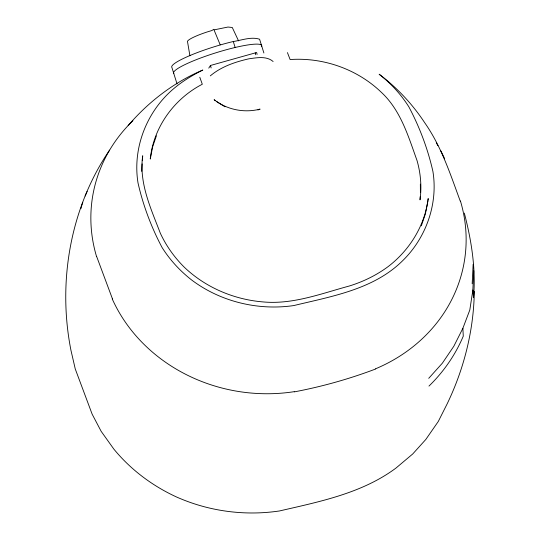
<?xml version="1.0" encoding="UTF-8"?>
<svg xmlns="http://www.w3.org/2000/svg" width="540" height="540" viewBox="0 0 540 540"><rect width="100%" height="100%" fill="white"/><g stroke="black" fill="none" stroke-linecap="round" stroke-linejoin="round"><path stroke-width="0.81" d="M428.72 378.338L442.355 363.184L453.836 346.228L462.881 328.273L469.793 310.041L472.817 290.513L473.789 270.722M141.737 171.369L142.114 163.89M142.283 160.562L142.715 155.783C138.807 182.972 150.883 208.467 160.306 233.152C166.165 245.849 174.339 257.31 184.241 267.165C205.497 287.51 233.955 299.558 263.189 301.934C292.829 304.661 321.098 293.652 349.171 286.045C362.975 281.819 376.049 275.447 387.713 266.915C409.442 250.513 424.845 225.72 428.207 198.544L428.004 200.07M420.194 196.553L420.026 199.861C421.814 186.685 420.687 173.259 417.015 160.502C408.26 136.208 400.66 109.998 380.963 91.962C356.981 69.046 323.123 57.227 290.115 59.549L287.435 52.603M420.404 192.416L420.356 184.147M472.176 283.784L473.155 264.263M474.309 291.438C473.749 330.48 463.948 369.185 446.965 404.244L438.291 421.463L425.817 439.459L412.722 453.971L396.016 468.032C362.09 493.304 319.559 501.694 279.2 511.022L278.35 511.117C244.613 515.95 209.743 511.326 178.45 497.819L177.667 497.509C153.09 486.412 130.984 470.002 113.859 449.118L101.183 431.365L92.138 414.153L75.269 368.995L70.949 350.298C57.463 282.002 70.207 207.995 109.573 150.127M472.817 290.513L472.898 290.048L473.486 297.716C476.071 269.224 471.494 240.644 464.326 213.104M425.54 213.097L427.896 200.833M156.391 135.81L152.624 146.833L150.275 159.037C153.428 127.298 174.177 98.746 202.311 84.24L199.793 77.254M421.328 225.788L425.385 213.914M208.751 68.128L210.492 65.468L256.635 52.515L257.114 54.371M128.156 125.577C148.453 101.837 173.961 82.222 202.804 70.045C190.458 76.241 178.646 83.538 168.669 93.224C144.97 116.093 132.692 150.269 138.017 182.945C143.08 205.362 151.315 227.259 162.101 247.55C170.006 260.064 180.117 271.006 191.781 280.098C220.651 301.759 258.181 310.777 293.814 305.559C331.614 296.406 373.322 289.481 402.253 261.103C425.952 238.235 438.23 204.059 432.905 171.383C427.842 148.972 419.607 127.069 408.82 106.785C400.916 94.264 390.805 83.322 379.141 74.23C397.055 87.629 412.526 104.207 424.811 122.891C441.382 146.529 450.353 174.238 460.229 201.062M210.296 75.877C221.164 66.663 235.17 61.911 248.893 58.813C256.797 57.733 266.524 55.762 273.119 61.506M257.931 109.971L260.091 109.114C244.282 113.211 227.016 109.775 214.13 99.704L215.339 100.602M214.501 29.788L227.988 27.041L232.274 27.486L238.552 40.878M177.053 83.95L171.936 67.588A46.17 6.804 -17.4 0 1 233.28 41.519C241.839 40.27 251.019 36.477 259.585 39.211L263.891 53.001M216.54 101.493L224.998 106.805M220.178 44.78L213.786 29.322L211.869 30.53L207.34 31.901A23.551 3.47 -17.4 0 0 187.569 41.958L189.911 55.769M96.714 256.662L112.455 298.877M233.28 41.519L235.15 47.5M255.258 52.9L255.737 54.756M210.492 65.468L211.133 67.939M462.881 328.273L463.273 336.157A176.951 159.179 7.7 0 1 428.969 386.087M294.219 391.669A162.662 146.32 7.7 0 1 112.246 298.951M460.445 201.015A162.662 146.32 7.7 0 1 375.59 368.786M436.259 142.83A162.513 146.192 7.7 0 1 437.933 145.665M440.714 150.701A162.513 146.192 7.7 0 1 444.65 158.787M96.593 256.689A162.358 146.05 7.7 0 1 132.901 120.717M375.698 368.975A460.404 414.16 7.7 0 1 294.266 391.885M173.806 73.568A46.17 6.804 -17.4 0 1 216.405 52.637A46.17 6.804 -17.4 0 1 261.664 46.366M85.124 196.027A175.804 158.146 7.7 0 1 87.136 191.484M80.885 208.71A659.934 280.105 22.8 0 1 82.762 202.271"/></g></svg>
